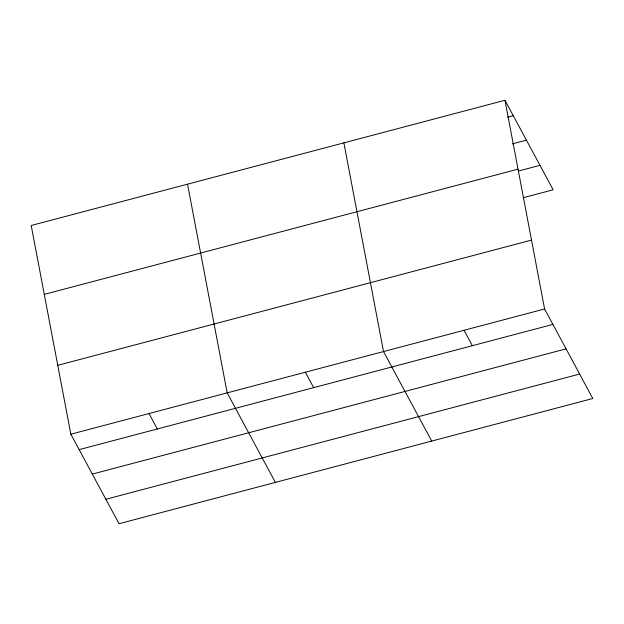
<?xml version="1.0" encoding="UTF-8"?>
<svg xmlns="http://www.w3.org/2000/svg" width="624" height="624" viewBox="0 0 624 624"><rect width="100%" height="100%" fill="white"/><g stroke="black" fill="none" stroke-linecap="round" stroke-linejoin="round"><path stroke-width="0.94" d="M504.956 100.277L31.2 225.498L70.84 434.203L119.044 523.723L592.8 398.502L544.596 308.981L504.956 100.277L553.16 189.797L523.193 197.714M507.64 117.187L513.263 115.697M512.382 143.863L526.43 140.15M44.281 294.372L518.037 169.151M518.45 171.038L539.994 165.344M57.759 365.329L531.515 240.107M70.84 434.203L544.596 308.981M79.147 449.631L552.903 324.402M92.313 474.084L566.069 348.855M105.877 499.27L579.634 374.049M464.061 330.268L472.368 345.696M431.722 441.074L383.518 351.554L343.879 142.849M305.354 372.216L313.654 387.644M275.387 482.399L227.183 392.878L187.535 184.174M149.011 413.54L157.318 428.969"/></g></svg>
